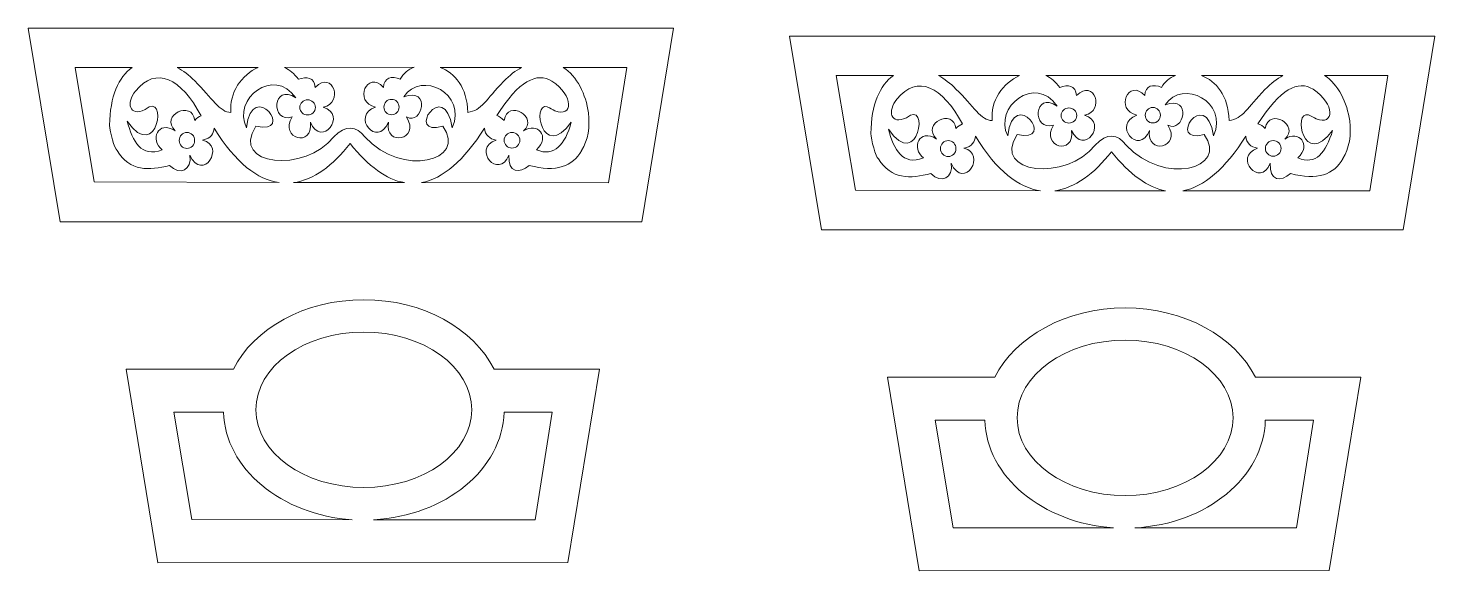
# Model space of a CAD drawing. Header units: centimetres. Extents: x -61.9 to 3.5, y 30.5 to 55.7.
import ezdxf

# ---------------------------------------------------------------- set-up
doc = ezdxf.new("R2010")
doc.units = ezdxf.units.CM
doc.header["$MEASUREMENT"] = 0
doc.layers.add('Camada 1', color=7, linetype='Continuous')

msp = doc.modelspace()

# ---------------------------------------------------------------- linework, layer by layer
at = {"layer": 'Camada 1', "lineweight": 9}
for points, knots in [([(-60.39475, 46.73257), (-60.39475, 46.73257), (-33.36557, 46.73257), (-33.36557, 46.73257), (-33.36557, 46.73257), (-33.36557, 46.73257), (-31.88948, 55.73257), (-31.88948, 55.73257), (-31.88948, 55.73257), (-31.88948, 55.73257), (-61.88948, 55.73257), (-61.88948, 55.73257), (-61.88948, 55.73257), (-61.88948, 55.73257), (-60.39475, 46.73257), (-60.39475, 46.73257)], [0, 0, 0, 0, 0.2, 0.2, 0.2, 0.2, 0.4, 0.4, 0.4, 0.4, 0.6, 0.6, 0.6, 0.6, 1, 1, 1, 1]), ([(-25.00908, 46.35427), (-25.00908, 46.35427), (2.0201, 46.35427), (2.0201, 46.35427), (2.0201, 46.35427), (2.0201, 46.35427), (3.49619, 55.35427), (3.49619, 55.35427), (3.49619, 55.35427), (3.49619, 55.35427), (-26.50381, 55.35427), (-26.50381, 55.35427), (-26.50381, 55.35427), (-26.50381, 55.35427), (-25.00908, 46.35427), (-25.00908, 46.35427)], [0, 0, 0, 0, 0.2, 0.2, 0.2, 0.2, 0.4, 0.4, 0.4, 0.4, 0.6, 0.6, 0.6, 0.6, 1, 1, 1, 1]), ([(-57.05889, 53.9045), (-57.05889, 53.9045), (-59.71101, 53.9045), (-59.71101, 53.9045), (-59.71101, 53.9045), (-59.71101, 53.9045), (-58.81469, 48.57894), (-58.81469, 48.57894), (-58.81469, 48.57894), (-58.81469, 48.57894), (-50.21459, 48.54788), (-50.21459, 48.54788), (-50.21459, 48.54788), (-51.22136, 48.68484), (-52.25451, 49.46343), (-53.24136, 51.08201), (-53.24136, 51.08201), (-53.29397, 50.83344), (-53.36167, 50.60094), (-53.783, 50.52959), (-53.783, 50.52959), (-52.68841, 50.26745), (-53.76234, 48.53504), (-54.37818, 49.82442), (-54.37818, 49.82442), (-54.23745, 49.15392), (-54.85014, 48.84685), (-55.31214, 49.34983), (-55.31214, 49.34983), (-56.27246, 49.10239), (-57.16814, 49.06484), (-57.75496, 50.03801), (-57.75496, 50.03801), (-57.75656, 50.03951), (-57.75579, 50.04052), (-57.75504, 50.0415), (-57.75504, 50.0415), (-57.75502, 50.04151), (-57.75504, 50.04152), (-57.75504, 50.04152), (-57.75504, 50.04152), (-57.75504, 50.04152), (-57.75504, 50.04152), (-57.75504, 50.04152), (-57.75504, 50.04152), (-57.75504, 50.04152), (-57.75504, 50.04152), (-57.75506, 50.04153), (-57.75506, 50.04153), (-57.75506, 50.04153), (-57.75506, 50.04153), (-57.75506, 50.04153), (-57.75506, 50.04153), (-57.75506, 50.04153), (-57.75506, 50.04154), (-57.75504, 50.04152), (-57.75504, 50.04152), (-57.75506, 50.04153), (-57.75506, 50.04153), (-57.75506, 50.04154), (-57.75506, 50.04154), (-57.75506, 50.04154), (-57.75507, 50.04154), (-57.75507, 50.04154), (-57.75507, 50.04154), (-57.75532, 50.04166), (-57.75558, 50.04178), (-57.75583, 50.0419), (-57.75583, 50.0419), (-57.75589, 50.04191), (-57.75593, 50.04195), (-57.75598, 50.04196), (-57.75598, 50.04196), (-57.75675, 50.04235), (-57.75753, 50.04279), (-57.75829, 50.04325), (-57.75829, 50.04325), (-57.75831, 50.04325), (-57.75831, 50.04326), (-57.75831, 50.04326), (-57.75831, 50.04326), (-57.75832, 50.04327), (-57.75834, 50.04328), (-57.75835, 50.04328), (-57.75835, 50.04328), (-57.86913, 50.10893), (-58.10208, 50.91191), (-58.10039, 51.21708), (-58.10039, 51.21708), (-58.0929, 52.55779), (-57.67599, 53.46226), (-57.05889, 53.90452)], [0, 0, 0, 0, 0.04166667, 0.04166667, 0.04166667, 0.04166667, 0.08333333, 0.08333333, 0.08333333, 0.08333333, 0.125, 0.125, 0.125, 0.125, 0.16666667, 0.16666667, 0.16666667, 0.16666667, 0.20833333, 0.20833333, 0.20833333, 0.20833333, 0.25, 0.25, 0.25, 0.25, 0.29166667, 0.29166667, 0.29166667, 0.29166667, 0.33333333, 0.33333333, 0.33333333, 0.33333333, 0.375, 0.375, 0.375, 0.375, 0.41666667, 0.41666667, 0.41666667, 0.41666667, 0.45833333, 0.45833333, 0.45833333, 0.45833333, 0.5, 0.5, 0.5, 0.5, 0.54166667, 0.54166667, 0.54166667, 0.54166667, 0.58333333, 0.58333333, 0.58333333, 0.58333333, 0.625, 0.625, 0.625, 0.625, 0.66666667, 0.66666667, 0.66666667, 0.66666667, 0.70833333, 0.70833333, 0.70833333, 0.70833333, 0.75, 0.75, 0.75, 0.75, 0.79166667, 0.79166667, 0.79166667, 0.79166667, 0.83333333, 0.83333333, 0.83333333, 0.83333333, 0.875, 0.875, 0.875, 0.875, 0.91666667, 0.91666667, 0.91666667, 0.91666667, 1, 1, 1, 1]), ([(-55.66117, 50.07424), (-56.63749, 49.69716), (-57.02612, 50.46569), (-57.29149, 51.41015), (-57.29149, 51.41015), (-55.85903, 49.3735), (-55.37762, 52.86184), (-56.44909, 51.94209), (-56.44909, 51.94209), (-57.20163, 51.594), (-57.34153, 52.26589), (-56.90112, 52.80649), (-56.90112, 52.80649), (-55.9432, 53.98229), (-54.77556, 53.4024), (-53.84859, 51.65384), (-53.84859, 51.65384), (-53.95082, 51.61802), (-54.05093, 51.54843), (-54.14874, 51.44177), (-54.14874, 51.44177), (-54.25409, 52.40702), (-55.7941, 51.68886), (-55.0494, 50.95251), (-55.0494, 50.95251), (-55.88491, 51.48539), (-56.2241, 50.51849), (-55.66117, 50.07424)], [0, 0, 0, 0, 0.125, 0.125, 0.125, 0.125, 0.25, 0.25, 0.25, 0.25, 0.375, 0.375, 0.375, 0.375, 0.5, 0.5, 0.5, 0.5, 0.625, 0.625, 0.625, 0.625, 0.75, 0.75, 0.75, 0.75, 1, 1, 1, 1]), ([(-54.96136, 53.9045), (-54.96136, 53.9045), (-51.19281, 53.9045), (-51.19281, 53.9045), (-51.19281, 53.9045), (-51.95596, 53.57889), (-52.56208, 52.70854), (-52.46308, 51.81465), (-52.46308, 51.81465), (-52.97364, 51.80304), (-53.34276, 52.47975), (-54.14766, 53.27978), (-54.14766, 53.27978), (-54.41389, 53.54439), (-54.68782, 53.7523), (-54.96136, 53.9045)], [0, 0, 0, 0, 0.2, 0.2, 0.2, 0.2, 0.4, 0.4, 0.4, 0.4, 0.6, 0.6, 0.6, 0.6, 1, 1, 1, 1]), ([(-43.94687, 53.91089), (-43.94687, 53.91089), (-49.96689, 53.9045), (-49.96689, 53.9045), (-49.96689, 53.9045), (-49.73837, 53.79566), (-49.52055, 53.61701), (-49.32723, 53.35552), (-49.32723, 53.35552), (-48.93772, 53.48756), (-48.59038, 53.45949), (-48.54313, 52.97506), (-48.54313, 52.97506), (-47.72509, 53.81353), (-47.19401, 52.2346), (-48.17738, 52.06287), (-48.17738, 52.06287), (-47.0376, 51.70322), (-48.23736, 50.12543), (-48.77255, 51.3577), (-48.77255, 51.3577), (-48.62525, 50.14208), (-50.23192, 50.59155), (-49.61791, 51.60336), (-49.61791, 51.60336), (-50.62616, 51.27836), (-50.54796, 53.22579), (-49.44378, 52.48579), (-49.44378, 52.48579), (-50.46647, 53.9768), (-52.41955, 52.44077), (-51.74252, 51.10207), (-51.74252, 51.10207), (-51.46679, 53.45895), (-49.40073, 50.72511), (-51.31111, 51.17048), (-51.31111, 51.17048), (-52.50933, 49.30093), (-48.99321, 48.98886), (-47.68627, 50.67093), (-47.68627, 50.67093), (-47.11888, 51.26003), (-46.64396, 51.19071), (-46.23228, 50.67093), (-46.23228, 50.67093), (-44.49295, 48.77096), (-41.46408, 49.5517), (-42.60743, 51.17048), (-42.60743, 51.17048), (-44.41323, 50.64676), (-42.553, 53.48274), (-42.17602, 51.10207), (-42.17602, 51.10207), (-41.46889, 52.68932), (-43.60828, 53.76792), (-44.42268, 52.54495), (-44.42268, 52.54495), (-43.145, 52.99935), (-43.56502, 51.19047), (-44.30063, 51.60336), (-44.30063, 51.60336), (-43.63228, 50.52313), (-45.34249, 50.20095), (-45.14599, 51.3577), (-45.14599, 51.3577), (-45.66581, 50.12418), (-46.90795, 51.65796), (-45.74115, 52.06287), (-45.74115, 52.06287), (-46.79654, 52.29248), (-46.13024, 53.81242), (-45.3754, 52.97506), (-45.3754, 52.97506), (-45.34617, 53.44132), (-44.99595, 53.52812), (-44.5913, 53.35552), (-44.5913, 53.35552), (-44.45413, 53.61938), (-44.22318, 53.80908), (-43.94687, 53.91089)], [0, 0, 0, 0, 0.04761905, 0.04761905, 0.04761905, 0.04761905, 0.0952381, 0.0952381, 0.0952381, 0.0952381, 0.14285714, 0.14285714, 0.14285714, 0.14285714, 0.19047619, 0.19047619, 0.19047619, 0.19047619, 0.23809524, 0.23809524, 0.23809524, 0.23809524, 0.28571429, 0.28571429, 0.28571429, 0.28571429, 0.33333333, 0.33333333, 0.33333333, 0.33333333, 0.38095238, 0.38095238, 0.38095238, 0.38095238, 0.42857143, 0.42857143, 0.42857143, 0.42857143, 0.47619048, 0.47619048, 0.47619048, 0.47619048, 0.52380952, 0.52380952, 0.52380952, 0.52380952, 0.57142857, 0.57142857, 0.57142857, 0.57142857, 0.61904762, 0.61904762, 0.61904762, 0.61904762, 0.66666667, 0.66666667, 0.66666667, 0.66666667, 0.71428571, 0.71428571, 0.71428571, 0.71428571, 0.76190476, 0.76190476, 0.76190476, 0.76190476, 0.80952381, 0.80952381, 0.80952381, 0.80952381, 0.85714286, 0.85714286, 0.85714286, 0.85714286, 0.9047619, 0.9047619, 0.9047619, 0.9047619, 1, 1, 1, 1]), ([(-43.61118, 48.54788), (-43.61118, 48.54788), (-34.90721, 48.53947), (-34.90721, 48.53947), (-34.90721, 48.53947), (-34.90721, 48.53947), (-34.06795, 53.9045), (-34.06795, 53.9045), (-34.06795, 53.9045), (-34.06795, 53.9045), (-37.02022, 53.9045), (-37.02022, 53.9045), (-37.02022, 53.9045), (-36.37802, 53.4989), (-35.95981, 52.63826), (-35.84835, 51.79254), (-35.84835, 51.79254), (-35.76377, 51.1508), (-35.87006, 50.51947), (-36.1635, 50.04152), (-36.1635, 50.04152), (-36.1635, 50.04152), (-36.1635, 50.0415), (-36.16348, 50.04149), (-36.16348, 50.04149), (-36.16332, 50.04132), (-36.16315, 50.04113), (-36.163, 50.04094), (-36.163, 50.04094), (-36.16317, 50.04113), (-36.16333, 50.04133), (-36.1635, 50.04152), (-36.1635, 50.04152), (-36.16414, 50.04037), (-36.16478, 50.03921), (-36.16543, 50.03805), (-36.16543, 50.03805), (-36.16543, 50.03805), (-36.16544, 50.03805), (-36.16544, 50.03803), (-36.16544, 50.03803), (-36.16544, 50.03803), (-36.16544, 50.03803), (-36.16545, 50.03801), (-36.16545, 50.03801), (-36.16545, 50.03801), (-36.16545, 50.03801), (-36.16545, 50.03801), (-36.16545, 50.03801), (-36.16571, 50.03754), (-36.16595, 50.03706), (-36.16624, 50.03658), (-36.16624, 50.03658), (-36.16663, 50.03588), (-36.16704, 50.03515), (-36.16744, 50.03445), (-36.16744, 50.03445), (-36.16744, 50.03445), (-36.16746, 50.03445), (-36.16746, 50.03444), (-36.16746, 50.03444), (-36.5767, 49.30488), (-37.33611, 49.01007), (-38.6064, 49.34983), (-38.6064, 49.34983), (-39.02663, 48.94603), (-39.60619, 48.99999), (-39.54038, 49.82442), (-39.54038, 49.82442), (-40.00888, 48.66036), (-41.28662, 50.10705), (-40.13555, 50.52959), (-40.13555, 50.52959), (-40.44861, 50.58469), (-40.6468, 50.75127), (-40.67708, 51.08082), (-40.67708, 51.08082), (-41.64052, 49.56823), (-42.61872, 48.72448), (-43.61118, 48.54788)], [0, 0, 0, 0, 0.04761905, 0.04761905, 0.04761905, 0.04761905, 0.0952381, 0.0952381, 0.0952381, 0.0952381, 0.14285714, 0.14285714, 0.14285714, 0.14285714, 0.19047619, 0.19047619, 0.19047619, 0.19047619, 0.23809524, 0.23809524, 0.23809524, 0.23809524, 0.28571429, 0.28571429, 0.28571429, 0.28571429, 0.33333333, 0.33333333, 0.33333333, 0.33333333, 0.38095238, 0.38095238, 0.38095238, 0.38095238, 0.42857143, 0.42857143, 0.42857143, 0.42857143, 0.47619048, 0.47619048, 0.47619048, 0.47619048, 0.52380952, 0.52380952, 0.52380952, 0.52380952, 0.57142857, 0.57142857, 0.57142857, 0.57142857, 0.61904762, 0.61904762, 0.61904762, 0.61904762, 0.66666667, 0.66666667, 0.66666667, 0.66666667, 0.71428571, 0.71428571, 0.71428571, 0.71428571, 0.76190476, 0.76190476, 0.76190476, 0.76190476, 0.80952381, 0.80952381, 0.80952381, 0.80952381, 0.85714286, 0.85714286, 0.85714286, 0.85714286, 0.9047619, 0.9047619, 0.9047619, 0.9047619, 1, 1, 1, 1]), ([(-38.95265, 53.9045), (-38.95265, 53.9045), (-42.7314, 53.9045), (-42.7314, 53.9045), (-42.7314, 53.9045), (-42.06357, 53.64989), (-41.47978, 52.9773), (-41.45545, 51.81465), (-41.45545, 51.81465), (-40.81015, 51.89144), (-40.61243, 52.41103), (-39.79128, 53.25233), (-39.79128, 53.25233), (-39.50862, 53.54191), (-39.22734, 53.75593), (-38.95265, 53.9045)], [0, 0, 0, 0, 0.2, 0.2, 0.2, 0.2, 0.4, 0.4, 0.4, 0.4, 0.6, 0.6, 0.6, 0.6, 1, 1, 1, 1]), ([(-40.11107, 51.66717), (-39.99523, 51.63511), (-39.88194, 51.55042), (-39.7698, 51.44177), (-39.7698, 51.44177), (-39.59968, 52.46129), (-38.1301, 51.57597), (-38.86914, 50.95251), (-38.86914, 50.95251), (-38.20408, 51.39192), (-37.60493, 50.6903), (-38.25736, 50.07424), (-38.25736, 50.07424), (-37.42425, 49.72993), (-36.9438, 50.31017), (-36.64171, 51.35813), (-36.64171, 51.35813), (-38.00076, 49.51905), (-38.49212, 52.2985), (-37.77062, 52.07247), (-37.77062, 52.07247), (-37.61453, 52.02357), (-37.51869, 51.9408), (-37.40641, 51.89456), (-37.40641, 51.89456), (-36.5712, 51.55062), (-36.49902, 52.58893), (-37.5519, 53.26573), (-37.5519, 53.26573), (-38.23767, 53.70656), (-39.08234, 53.27746), (-40.11107, 51.66717)], [0, 0, 0, 0, 0.11111111, 0.11111111, 0.11111111, 0.11111111, 0.22222222, 0.22222222, 0.22222222, 0.22222222, 0.33333333, 0.33333333, 0.33333333, 0.33333333, 0.44444444, 0.44444444, 0.44444444, 0.44444444, 0.55555556, 0.55555556, 0.55555556, 0.55555556, 0.66666667, 0.66666667, 0.66666667, 0.66666667, 0.77777778, 0.77777778, 0.77777778, 0.77777778, 1, 1, 1, 1]), ([(-21.67322, 53.5262), (-21.67322, 53.5262), (-24.32534, 53.5262), (-24.32534, 53.5262), (-24.32534, 53.5262), (-24.32534, 53.5262), (-23.42902, 48.20064), (-23.42902, 48.20064), (-23.42902, 48.20064), (-23.42902, 48.20064), (-14.82892, 48.16958), (-14.82892, 48.16958), (-14.82892, 48.16958), (-15.83569, 48.30654), (-16.86884, 49.08513), (-17.85569, 50.70371), (-17.85569, 50.70371), (-17.9083, 50.45514), (-17.976, 50.22264), (-18.39733, 50.15129), (-18.39733, 50.15129), (-17.30274, 49.88915), (-18.37667, 48.15674), (-18.99251, 49.44612), (-18.99251, 49.44612), (-18.85178, 48.77562), (-19.46447, 48.46855), (-19.92647, 48.97153), (-19.92647, 48.97153), (-20.88679, 48.72409), (-21.78247, 48.68654), (-22.36929, 49.65971), (-22.36929, 49.65971), (-22.37089, 49.66121), (-22.37012, 49.66222), (-22.36937, 49.6632), (-22.36937, 49.6632), (-22.36935, 49.66321), (-22.36937, 49.66322), (-22.36937, 49.66322), (-22.36937, 49.66322), (-22.36937, 49.66322), (-22.36937, 49.66322), (-22.36937, 49.66322), (-22.36937, 49.66322), (-22.36937, 49.66322), (-22.36937, 49.66322), (-22.36939, 49.66323), (-22.36939, 49.66323), (-22.36939, 49.66323), (-22.36939, 49.66323), (-22.36939, 49.66323), (-22.36939, 49.66323), (-22.36939, 49.66323), (-22.36939, 49.66324), (-22.36937, 49.66322), (-22.36937, 49.66322), (-22.36939, 49.66323), (-22.36939, 49.66323), (-22.36939, 49.66324), (-22.36939, 49.66324), (-22.36939, 49.66324), (-22.3694, 49.66324), (-22.3694, 49.66324), (-22.3694, 49.66324), (-22.36965, 49.66336), (-22.36991, 49.66348), (-22.37016, 49.6636), (-22.37016, 49.6636), (-22.37022, 49.66361), (-22.37026, 49.66365), (-22.37031, 49.66366), (-22.37031, 49.66366), (-22.37108, 49.66405), (-22.37186, 49.66449), (-22.37262, 49.66495), (-22.37262, 49.66495), (-22.37264, 49.66495), (-22.37264, 49.66496), (-22.37264, 49.66496), (-22.37264, 49.66496), (-22.37265, 49.66497), (-22.37267, 49.66498), (-22.37268, 49.66498), (-22.37268, 49.66498), (-22.48346, 49.73063), (-22.71641, 50.53361), (-22.71472, 50.83878), (-22.71472, 50.83878), (-22.70723, 52.17949), (-22.29032, 53.08396), (-21.67322, 53.52622)], [0, 0, 0, 0, 0.04166667, 0.04166667, 0.04166667, 0.04166667, 0.08333333, 0.08333333, 0.08333333, 0.08333333, 0.125, 0.125, 0.125, 0.125, 0.16666667, 0.16666667, 0.16666667, 0.16666667, 0.20833333, 0.20833333, 0.20833333, 0.20833333, 0.25, 0.25, 0.25, 0.25, 0.29166667, 0.29166667, 0.29166667, 0.29166667, 0.33333333, 0.33333333, 0.33333333, 0.33333333, 0.375, 0.375, 0.375, 0.375, 0.41666667, 0.41666667, 0.41666667, 0.41666667, 0.45833333, 0.45833333, 0.45833333, 0.45833333, 0.5, 0.5, 0.5, 0.5, 0.54166667, 0.54166667, 0.54166667, 0.54166667, 0.58333333, 0.58333333, 0.58333333, 0.58333333, 0.625, 0.625, 0.625, 0.625, 0.66666667, 0.66666667, 0.66666667, 0.66666667, 0.70833333, 0.70833333, 0.70833333, 0.70833333, 0.75, 0.75, 0.75, 0.75, 0.79166667, 0.79166667, 0.79166667, 0.79166667, 0.83333333, 0.83333333, 0.83333333, 0.83333333, 0.875, 0.875, 0.875, 0.875, 0.91666667, 0.91666667, 0.91666667, 0.91666667, 1, 1, 1, 1]), ([(-20.2755, 49.69594), (-21.25182, 49.31886), (-21.64045, 50.08739), (-21.90582, 51.03185), (-21.90582, 51.03185), (-20.47336, 48.9952), (-19.99195, 52.48354), (-21.06342, 51.56379), (-21.06342, 51.56379), (-21.81596, 51.2157), (-21.95586, 51.88759), (-21.51545, 52.42819), (-21.51545, 52.42819), (-20.55753, 53.60399), (-19.38989, 53.0241), (-18.46292, 51.27554), (-18.46292, 51.27554), (-18.56515, 51.23972), (-18.66526, 51.17013), (-18.76307, 51.06347), (-18.76307, 51.06347), (-18.86842, 52.02872), (-20.40843, 51.31056), (-19.66373, 50.57421), (-19.66373, 50.57421), (-20.49924, 51.10709), (-20.83843, 50.14019), (-20.2755, 49.69594)], [0, 0, 0, 0, 0.125, 0.125, 0.125, 0.125, 0.25, 0.25, 0.25, 0.25, 0.375, 0.375, 0.375, 0.375, 0.5, 0.5, 0.5, 0.5, 0.625, 0.625, 0.625, 0.625, 0.75, 0.75, 0.75, 0.75, 1, 1, 1, 1]), ([(-19.57569, 53.5262), (-19.57569, 53.5262), (-15.80714, 53.5262), (-15.80714, 53.5262), (-15.80714, 53.5262), (-16.57029, 53.20059), (-17.17641, 52.33024), (-17.07741, 51.43635), (-17.07741, 51.43635), (-17.58797, 51.42474), (-17.95709, 52.10145), (-18.76199, 52.90148), (-18.76199, 52.90148), (-19.02822, 53.16609), (-19.30215, 53.374), (-19.57569, 53.5262)], [0, 0, 0, 0, 0.2, 0.2, 0.2, 0.2, 0.4, 0.4, 0.4, 0.4, 0.6, 0.6, 0.6, 0.6, 1, 1, 1, 1]), ([(-8.5612, 53.53259), (-8.5612, 53.53259), (-14.58122, 53.5262), (-14.58122, 53.5262), (-14.58122, 53.5262), (-14.3527, 53.41736), (-14.13488, 53.23871), (-13.94156, 52.97722), (-13.94156, 52.97722), (-13.55205, 53.10926), (-13.20471, 53.08119), (-13.15746, 52.59676), (-13.15746, 52.59676), (-12.33942, 53.43523), (-11.80834, 51.8563), (-12.79171, 51.68457), (-12.79171, 51.68457), (-11.65193, 51.32492), (-12.85169, 49.74713), (-13.38688, 50.9794), (-13.38688, 50.9794), (-13.23958, 49.76378), (-14.84625, 50.21325), (-14.23224, 51.22506), (-14.23224, 51.22506), (-15.24049, 50.90006), (-15.16229, 52.84749), (-14.05811, 52.10749), (-14.05811, 52.10749), (-15.0808, 53.5985), (-17.03388, 52.06247), (-16.35685, 50.72377), (-16.35685, 50.72377), (-16.08112, 53.08065), (-14.01506, 50.34681), (-15.92544, 50.79218), (-15.92544, 50.79218), (-17.12366, 48.92263), (-13.60754, 48.61056), (-12.3006, 50.29263), (-12.3006, 50.29263), (-11.73321, 50.88173), (-11.25829, 50.81241), (-10.84661, 50.29263), (-10.84661, 50.29263), (-9.10728, 48.39266), (-6.07841, 49.1734), (-7.22176, 50.79218), (-7.22176, 50.79218), (-9.02756, 50.26846), (-7.16733, 53.10444), (-6.79035, 50.72377), (-6.79035, 50.72377), (-6.08322, 52.31102), (-8.22261, 53.38962), (-9.03701, 52.16665), (-9.03701, 52.16665), (-7.75933, 52.62105), (-8.17935, 50.81217), (-8.91496, 51.22506), (-8.91496, 51.22506), (-8.24661, 50.14483), (-9.95682, 49.82265), (-9.76032, 50.9794), (-9.76032, 50.9794), (-10.28014, 49.74588), (-11.52228, 51.27966), (-10.35548, 51.68457), (-10.35548, 51.68457), (-11.41087, 51.91418), (-10.74457, 53.43412), (-9.98973, 52.59676), (-9.98973, 52.59676), (-9.9605, 53.06302), (-9.61028, 53.14982), (-9.20563, 52.97722), (-9.20563, 52.97722), (-9.06846, 53.24108), (-8.83751, 53.43078), (-8.5612, 53.53259)], [0, 0, 0, 0, 0.04761905, 0.04761905, 0.04761905, 0.04761905, 0.0952381, 0.0952381, 0.0952381, 0.0952381, 0.14285714, 0.14285714, 0.14285714, 0.14285714, 0.19047619, 0.19047619, 0.19047619, 0.19047619, 0.23809524, 0.23809524, 0.23809524, 0.23809524, 0.28571429, 0.28571429, 0.28571429, 0.28571429, 0.33333333, 0.33333333, 0.33333333, 0.33333333, 0.38095238, 0.38095238, 0.38095238, 0.38095238, 0.42857143, 0.42857143, 0.42857143, 0.42857143, 0.47619048, 0.47619048, 0.47619048, 0.47619048, 0.52380952, 0.52380952, 0.52380952, 0.52380952, 0.57142857, 0.57142857, 0.57142857, 0.57142857, 0.61904762, 0.61904762, 0.61904762, 0.61904762, 0.66666667, 0.66666667, 0.66666667, 0.66666667, 0.71428571, 0.71428571, 0.71428571, 0.71428571, 0.76190476, 0.76190476, 0.76190476, 0.76190476, 0.80952381, 0.80952381, 0.80952381, 0.80952381, 0.85714286, 0.85714286, 0.85714286, 0.85714286, 0.9047619, 0.9047619, 0.9047619, 0.9047619, 1, 1, 1, 1]), ([(-8.22551, 48.16958), (-8.22551, 48.16958), (0.47846, 48.16117), (0.47846, 48.16117), (0.47846, 48.16117), (0.47846, 48.16117), (1.31772, 53.5262), (1.31772, 53.5262), (1.31772, 53.5262), (1.31772, 53.5262), (-1.63455, 53.5262), (-1.63455, 53.5262), (-1.63455, 53.5262), (-0.99235, 53.1206), (-0.57414, 52.25996), (-0.46268, 51.41424), (-0.46268, 51.41424), (-0.3781, 50.7725), (-0.48439, 50.14117), (-0.77783, 49.66322), (-0.77783, 49.66322), (-0.77783, 49.66322), (-0.77783, 49.6632), (-0.77781, 49.66319), (-0.77781, 49.66319), (-0.77765, 49.66302), (-0.77748, 49.66283), (-0.77733, 49.66264), (-0.77733, 49.66264), (-0.7775, 49.66283), (-0.77766, 49.66303), (-0.77783, 49.66322), (-0.77783, 49.66322), (-0.77847, 49.66207), (-0.77911, 49.66091), (-0.77976, 49.65975), (-0.77976, 49.65975), (-0.77976, 49.65975), (-0.77977, 49.65975), (-0.77977, 49.65973), (-0.77977, 49.65973), (-0.77977, 49.65973), (-0.77977, 49.65973), (-0.77978, 49.65971), (-0.77978, 49.65971), (-0.77978, 49.65971), (-0.77978, 49.65971), (-0.77978, 49.65971), (-0.77978, 49.65971), (-0.78004, 49.65924), (-0.78028, 49.65876), (-0.78057, 49.65828), (-0.78057, 49.65828), (-0.78096, 49.65758), (-0.78137, 49.65685), (-0.78177, 49.65615), (-0.78177, 49.65615), (-0.78177, 49.65615), (-0.78179, 49.65615), (-0.78179, 49.65614), (-0.78179, 49.65614), (-1.19103, 48.92658), (-1.95044, 48.63177), (-3.22073, 48.97153), (-3.22073, 48.97153), (-3.64096, 48.56773), (-4.22052, 48.62169), (-4.15471, 49.44612), (-4.15471, 49.44612), (-4.62321, 48.28206), (-5.90095, 49.72875), (-4.74988, 50.15129), (-4.74988, 50.15129), (-5.06294, 50.20639), (-5.26113, 50.37297), (-5.29141, 50.70252), (-5.29141, 50.70252), (-6.25485, 49.18993), (-7.23305, 48.34618), (-8.22551, 48.16958)], [0, 0, 0, 0, 0.04761905, 0.04761905, 0.04761905, 0.04761905, 0.0952381, 0.0952381, 0.0952381, 0.0952381, 0.14285714, 0.14285714, 0.14285714, 0.14285714, 0.19047619, 0.19047619, 0.19047619, 0.19047619, 0.23809524, 0.23809524, 0.23809524, 0.23809524, 0.28571429, 0.28571429, 0.28571429, 0.28571429, 0.33333333, 0.33333333, 0.33333333, 0.33333333, 0.38095238, 0.38095238, 0.38095238, 0.38095238, 0.42857143, 0.42857143, 0.42857143, 0.42857143, 0.47619048, 0.47619048, 0.47619048, 0.47619048, 0.52380952, 0.52380952, 0.52380952, 0.52380952, 0.57142857, 0.57142857, 0.57142857, 0.57142857, 0.61904762, 0.61904762, 0.61904762, 0.61904762, 0.66666667, 0.66666667, 0.66666667, 0.66666667, 0.71428571, 0.71428571, 0.71428571, 0.71428571, 0.76190476, 0.76190476, 0.76190476, 0.76190476, 0.80952381, 0.80952381, 0.80952381, 0.80952381, 0.85714286, 0.85714286, 0.85714286, 0.85714286, 0.9047619, 0.9047619, 0.9047619, 0.9047619, 1, 1, 1, 1]), ([(-3.56698, 53.5262), (-3.56698, 53.5262), (-7.34573, 53.5262), (-7.34573, 53.5262), (-7.34573, 53.5262), (-6.6779, 53.27159), (-6.09411, 52.599), (-6.06978, 51.43635), (-6.06978, 51.43635), (-5.42448, 51.51314), (-5.22676, 52.03273), (-4.40561, 52.87403), (-4.40561, 52.87403), (-4.12295, 53.16361), (-3.84167, 53.37763), (-3.56698, 53.5262)], [0, 0, 0, 0, 0.2, 0.2, 0.2, 0.2, 0.4, 0.4, 0.4, 0.4, 0.6, 0.6, 0.6, 0.6, 1, 1, 1, 1]), ([(-4.7254, 51.28887), (-4.60956, 51.25681), (-4.49627, 51.17212), (-4.38413, 51.06347), (-4.38413, 51.06347), (-4.21401, 52.08299), (-2.74443, 51.19767), (-3.48347, 50.57421), (-3.48347, 50.57421), (-2.81841, 51.01362), (-2.21926, 50.312), (-2.87169, 49.69594), (-2.87169, 49.69594), (-2.03858, 49.35163), (-1.55813, 49.93187), (-1.25604, 50.97983), (-1.25604, 50.97983), (-2.61509, 49.14075), (-3.10645, 51.9202), (-2.38495, 51.69417), (-2.38495, 51.69417), (-2.22886, 51.64527), (-2.13302, 51.5625), (-2.02074, 51.51626), (-2.02074, 51.51626), (-1.18553, 51.17232), (-1.11335, 52.21063), (-2.16623, 52.88743), (-2.16623, 52.88743), (-2.852, 53.32826), (-3.69667, 52.89916), (-4.7254, 51.28887)], [0, 0, 0, 0, 0.11111111, 0.11111111, 0.11111111, 0.11111111, 0.22222222, 0.22222222, 0.22222222, 0.22222222, 0.33333333, 0.33333333, 0.33333333, 0.33333333, 0.44444444, 0.44444444, 0.44444444, 0.44444444, 0.55555556, 0.55555556, 0.55555556, 0.55555556, 0.66666667, 0.66666667, 0.66666667, 0.66666667, 0.77777778, 0.77777778, 0.77777778, 0.77777778, 1, 1, 1, 1]), ([(-48.89903, 52.40123), (-48.69824, 52.40123), (-48.53541, 52.24282), (-48.53541, 52.04751), (-48.53541, 52.04751), (-48.53541, 51.85219), (-48.69824, 51.69379), (-48.89903, 51.69379), (-48.89903, 51.69379), (-49.09979, 51.69379), (-49.2626, 51.85219), (-49.2626, 52.04751), (-49.2626, 52.04751), (-49.2626, 52.24282), (-49.09979, 52.40123), (-48.89903, 52.40123)], [0, 0, 0, 0, 0.2, 0.2, 0.2, 0.2, 0.4, 0.4, 0.4, 0.4, 0.6, 0.6, 0.6, 0.6, 1, 1, 1, 1]), ([(-44.99837, 52.42148), (-44.80478, 52.42148), (-44.64778, 52.26028), (-44.64778, 52.0615), (-44.64778, 52.0615), (-44.64778, 51.86273), (-44.80478, 51.70153), (-44.99837, 51.70153), (-44.99837, 51.70153), (-45.19196, 51.70153), (-45.34897, 51.86273), (-45.34897, 52.0615), (-45.34897, 52.0615), (-45.34897, 52.26028), (-45.19196, 52.42148), (-44.99837, 52.42148)], [0, 0, 0, 0, 0.2, 0.2, 0.2, 0.2, 0.4, 0.4, 0.4, 0.4, 0.6, 0.6, 0.6, 0.6, 1, 1, 1, 1]), ([(-13.51336, 52.02293), (-13.31257, 52.02293), (-13.14974, 51.86452), (-13.14974, 51.66921), (-13.14974, 51.66921), (-13.14974, 51.47389), (-13.31257, 51.31549), (-13.51336, 51.31549), (-13.51336, 51.31549), (-13.71412, 51.31549), (-13.87693, 51.47389), (-13.87693, 51.66921), (-13.87693, 51.66921), (-13.87693, 51.86452), (-13.71412, 52.02293), (-13.51336, 52.02293)], [0, 0, 0, 0, 0.2, 0.2, 0.2, 0.2, 0.4, 0.4, 0.4, 0.4, 0.6, 0.6, 0.6, 0.6, 1, 1, 1, 1]), ([(-9.6127, 52.04318), (-9.41911, 52.04318), (-9.26211, 51.88198), (-9.26211, 51.6832), (-9.26211, 51.6832), (-9.26211, 51.48443), (-9.41911, 51.32323), (-9.6127, 51.32323), (-9.6127, 51.32323), (-9.80629, 51.32323), (-9.9633, 51.48443), (-9.9633, 51.6832), (-9.9633, 51.6832), (-9.9633, 51.88198), (-9.80629, 52.04318), (-9.6127, 52.04318)], [0, 0, 0, 0, 0.2, 0.2, 0.2, 0.2, 0.4, 0.4, 0.4, 0.4, 0.6, 0.6, 0.6, 0.6, 1, 1, 1, 1]), ([(-54.50867, 50.88019), (-54.31013, 50.88019), (-54.14913, 50.71427), (-54.14913, 50.50967), (-54.14913, 50.50967), (-54.14913, 50.30506), (-54.31013, 50.13914), (-54.50867, 50.13914), (-54.50867, 50.13914), (-54.70721, 50.13914), (-54.86823, 50.30506), (-54.86823, 50.50967), (-54.86823, 50.50967), (-54.86823, 50.71427), (-54.70721, 50.88019), (-54.50867, 50.88019)], [0, 0, 0, 0, 0.2, 0.2, 0.2, 0.2, 0.4, 0.4, 0.4, 0.4, 0.6, 0.6, 0.6, 0.6, 1, 1, 1, 1]), ([(-49.5593, 48.54788), (-49.5593, 48.54788), (-44.40258, 48.54788), (-44.40258, 48.54788), (-44.40258, 48.54788), (-45.23248, 48.6944), (-46.07218, 49.30005), (-46.92139, 50.36386), (-46.92139, 50.36386), (-47.72199, 49.33565), (-48.62178, 48.67445), (-49.5593, 48.54788)], [0, 0, 0, 0, 0.25, 0.25, 0.25, 0.25, 0.5, 0.5, 0.5, 0.5, 1, 1, 1, 1]), ([(-39.40118, 50.88019), (-39.19869, 50.88019), (-39.03449, 50.71836), (-39.03449, 50.51879), (-39.03449, 50.51879), (-39.03449, 50.31921), (-39.19869, 50.15737), (-39.40118, 50.15737), (-39.40118, 50.15737), (-39.60367, 50.15737), (-39.76786, 50.31921), (-39.76786, 50.51879), (-39.76786, 50.51879), (-39.76786, 50.71836), (-39.60367, 50.88019), (-39.40118, 50.88019)], [0, 0, 0, 0, 0.2, 0.2, 0.2, 0.2, 0.4, 0.4, 0.4, 0.4, 0.6, 0.6, 0.6, 0.6, 1, 1, 1, 1]), ([(-19.123, 50.50189), (-18.92446, 50.50189), (-18.76346, 50.33597), (-18.76346, 50.13137), (-18.76346, 50.13137), (-18.76346, 49.92676), (-18.92446, 49.76084), (-19.123, 49.76084), (-19.123, 49.76084), (-19.32154, 49.76084), (-19.48256, 49.92676), (-19.48256, 50.13137), (-19.48256, 50.13137), (-19.48256, 50.33597), (-19.32154, 50.50189), (-19.123, 50.50189)], [0, 0, 0, 0, 0.2, 0.2, 0.2, 0.2, 0.4, 0.4, 0.4, 0.4, 0.6, 0.6, 0.6, 0.6, 1, 1, 1, 1]), ([(-4.01551, 50.50189), (-3.81302, 50.50189), (-3.64882, 50.34006), (-3.64882, 50.14049), (-3.64882, 50.14049), (-3.64882, 49.94091), (-3.81302, 49.77907), (-4.01551, 49.77907), (-4.01551, 49.77907), (-4.218, 49.77907), (-4.38219, 49.94091), (-4.38219, 50.14049), (-4.38219, 50.14049), (-4.38219, 50.34006), (-4.218, 50.50189), (-4.01551, 50.50189)], [0, 0, 0, 0, 0.2, 0.2, 0.2, 0.2, 0.4, 0.4, 0.4, 0.4, 0.6, 0.6, 0.6, 0.6, 1, 1, 1, 1]), ([(-14.17363, 48.16958), (-14.17363, 48.16958), (-9.01691, 48.16958), (-9.01691, 48.16958), (-9.01691, 48.16958), (-9.84681, 48.3161), (-10.68651, 48.92175), (-11.53572, 49.98556), (-11.53572, 49.98556), (-12.33632, 48.95735), (-13.23611, 48.29615), (-14.17363, 48.16958)], [0, 0, 0, 0, 0.25, 0.25, 0.25, 0.25, 0.5, 0.5, 0.5, 0.5, 1, 1, 1, 1]), ([(-40.22638, 39.87479), (-40.22638, 39.87479), (-35.32824, 39.87489), (-35.32824, 39.87489), (-35.32824, 39.87489), (-35.32824, 39.87489), (-36.80446, 30.88807), (-36.80446, 30.88807), (-36.80446, 30.88807), (-36.80446, 30.88807), (-55.85664, 30.87489), (-55.85664, 30.87489), (-55.85664, 30.87489), (-55.85664, 30.87489), (-57.32824, 39.87489), (-57.32824, 39.87489), (-57.32824, 39.87489), (-57.32824, 39.87489), (-52.34904, 39.87486), (-52.34904, 39.87486), (-52.34904, 39.87486), (-51.39206, 41.76596), (-49.03856, 43.10343), (-46.28771, 43.10343), (-46.28771, 43.10343), (-43.53678, 43.10343), (-41.18325, 41.76587), (-40.22638, 39.87479)], [0, 0, 0, 0, 0.125, 0.125, 0.125, 0.125, 0.25, 0.25, 0.25, 0.25, 0.375, 0.375, 0.375, 0.375, 0.5, 0.5, 0.5, 0.5, 0.625, 0.625, 0.625, 0.625, 0.75, 0.75, 0.75, 0.75, 1, 1, 1, 1]), ([(-4.84071, 39.49649), (-4.84071, 39.49649), (0.05743, 39.49659), (0.05743, 39.49659), (0.05743, 39.49659), (0.05743, 39.49659), (-1.41879, 30.50977), (-1.41879, 30.50977), (-1.41879, 30.50977), (-1.41879, 30.50977), (-20.47097, 30.49659), (-20.47097, 30.49659), (-20.47097, 30.49659), (-20.47097, 30.49659), (-21.94257, 39.49659), (-21.94257, 39.49659), (-21.94257, 39.49659), (-21.94257, 39.49659), (-16.96337, 39.49656), (-16.96337, 39.49656), (-16.96337, 39.49656), (-16.00639, 41.38766), (-13.65289, 42.72513), (-10.90204, 42.72513), (-10.90204, 42.72513), (-8.15111, 42.72513), (-5.79758, 41.38757), (-4.84071, 39.49649)], [0, 0, 0, 0, 0.125, 0.125, 0.125, 0.125, 0.25, 0.25, 0.25, 0.25, 0.375, 0.375, 0.375, 0.375, 0.5, 0.5, 0.5, 0.5, 0.625, 0.625, 0.625, 0.625, 0.75, 0.75, 0.75, 0.75, 1, 1, 1, 1]), ([(-46.28771, 41.60343), (-43.51632, 41.60343), (-41.26881, 39.98493), (-41.26881, 37.98916), (-41.26881, 37.98916), (-41.26881, 35.99339), (-43.51632, 34.37489), (-46.28771, 34.37489), (-46.28771, 34.37489), (-49.0591, 34.37489), (-51.30661, 35.99339), (-51.30661, 37.98916), (-51.30661, 37.98916), (-51.30661, 39.98493), (-49.0591, 41.60343), (-46.28771, 41.60343)], [0, 0, 0, 0, 0.2, 0.2, 0.2, 0.2, 0.4, 0.4, 0.4, 0.4, 0.6, 0.6, 0.6, 0.6, 1, 1, 1, 1]), ([(-10.90204, 41.22513), (-8.13065, 41.22513), (-5.88314, 39.60663), (-5.88314, 37.61086), (-5.88314, 37.61086), (-5.88314, 35.61509), (-8.13065, 33.99659), (-10.90204, 33.99659), (-10.90204, 33.99659), (-13.67343, 33.99659), (-15.92094, 35.61509), (-15.92094, 37.61086), (-15.92094, 37.61086), (-15.92094, 39.60663), (-13.67343, 41.22513), (-10.90204, 41.22513)], [0, 0, 0, 0, 0.2, 0.2, 0.2, 0.2, 0.4, 0.4, 0.4, 0.4, 0.6, 0.6, 0.6, 0.6, 1, 1, 1, 1]), ([(-52.80505, 37.87489), (-52.80505, 37.87489), (-55.11741, 37.87674), (-55.11741, 37.87674), (-55.11741, 37.87674), (-55.11741, 37.87674), (-54.27606, 32.87787), (-54.27606, 32.87787), (-54.27606, 32.87787), (-54.27606, 32.87787), (-46.8237, 32.87489), (-46.8237, 32.87489), (-46.8237, 32.87489), (-48.4745, 32.98034), (-49.95154, 33.58559), (-51.02502, 34.47627), (-51.02502, 34.47627), (-52.0985, 35.36695), (-52.76844, 36.5601), (-52.80503, 37.87545)], [0, 0, 0, 0, 0.16666667, 0.16666667, 0.16666667, 0.16666667, 0.33333333, 0.33333333, 0.33333333, 0.33333333, 0.5, 0.5, 0.5, 0.5, 0.66666667, 0.66666667, 0.66666667, 0.66666667, 1, 1, 1, 1]), ([(-39.7704, 37.8749), (-39.7704, 37.8749), (-37.53347, 37.87608), (-37.53347, 37.87608), (-37.53347, 37.87608), (-37.53347, 37.87608), (-38.31795, 32.87489), (-38.31795, 32.87489), (-38.31795, 32.87489), (-38.31795, 32.87489), (-45.82899, 32.87489), (-45.82899, 32.87489), (-45.82899, 32.87489), (-42.49107, 33.05702), (-39.84451, 35.22395), (-39.7704, 37.8749)], [0, 0, 0, 0, 0.2, 0.2, 0.2, 0.2, 0.4, 0.4, 0.4, 0.4, 0.6, 0.6, 0.6, 0.6, 1, 1, 1, 1]), ([(-17.41938, 37.49659), (-17.41938, 37.49659), (-19.73174, 37.49844), (-19.73174, 37.49844), (-19.73174, 37.49844), (-19.73174, 37.49844), (-18.89039, 32.49957), (-18.89039, 32.49957), (-18.89039, 32.49957), (-18.89039, 32.49957), (-11.43803, 32.49659), (-11.43803, 32.49659), (-11.43803, 32.49659), (-13.08883, 32.60204), (-14.56587, 33.20729), (-15.63935, 34.09797), (-15.63935, 34.09797), (-16.71283, 34.98865), (-17.38277, 36.1818), (-17.41936, 37.49715)], [0, 0, 0, 0, 0.16666667, 0.16666667, 0.16666667, 0.16666667, 0.33333333, 0.33333333, 0.33333333, 0.33333333, 0.5, 0.5, 0.5, 0.5, 0.66666667, 0.66666667, 0.66666667, 0.66666667, 1, 1, 1, 1]), ([(-4.38473, 37.4966), (-4.38473, 37.4966), (-2.1478, 37.49778), (-2.1478, 37.49778), (-2.1478, 37.49778), (-2.1478, 37.49778), (-2.93228, 32.49659), (-2.93228, 32.49659), (-2.93228, 32.49659), (-2.93228, 32.49659), (-10.44332, 32.49659), (-10.44332, 32.49659), (-10.44332, 32.49659), (-7.1054, 32.67872), (-4.45884, 34.84565), (-4.38473, 37.4966)], [0, 0, 0, 0, 0.2, 0.2, 0.2, 0.2, 0.4, 0.4, 0.4, 0.4, 0.6, 0.6, 0.6, 0.6, 1, 1, 1, 1])]:
    msp.add_open_spline(points, degree=3, knots=knots, dxfattribs=at)

doc.saveas('drawing.dxf')
